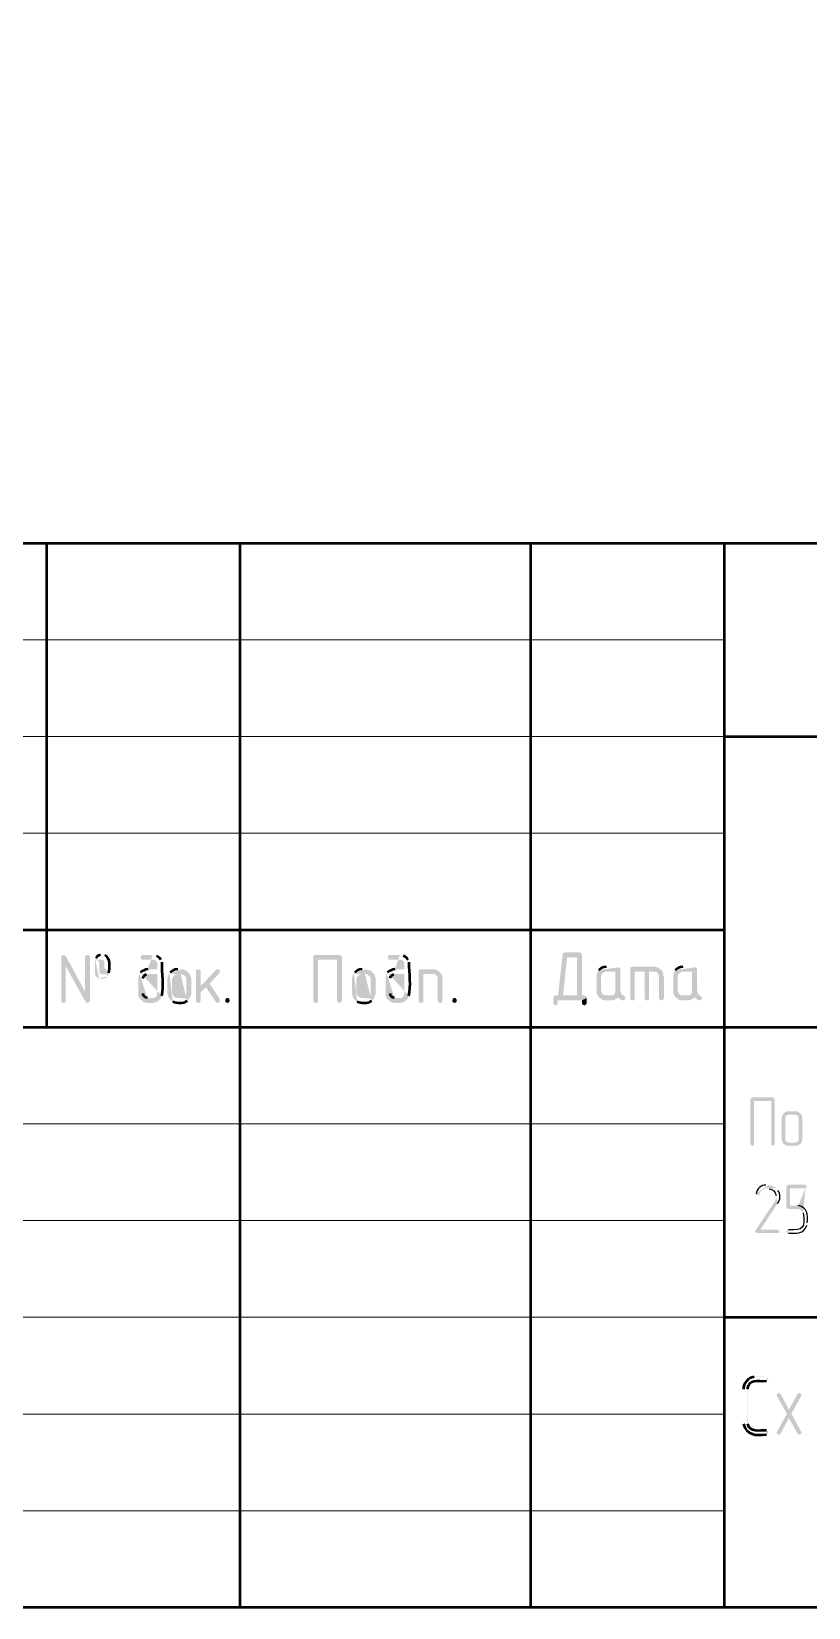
# Model space of a CAD drawing. Header units: millimetres. Extents: x -211 to 10565, y -2293 to 2244.
# Drawn here: x 5284.5 to 5324.6, y 10 to 91.4 of the extents above; entities that cross this region are included whole.
import ezdxf

# ---------------------------------------------------------------- set-up
doc = ezdxf.new("R2010")
doc.units = ezdxf.units.MM
doc.layers.add('PDF _Геометрия', color=7, linetype='Continuous')
doc.layers.add('PDF _Сплошная заливка', color=7, linetype='Continuous')

msp = doc.modelspace()

# ---------------------------------------------------------------- hatches: boundary and pattern name
at = {"layer": 'PDF _Сплошная заливка', "transparency": 33554559}
for points in [[(5286.171, 43.73), (5286.129, 43.73), (5286.065, 43.688), (5286.065, 43.667), (5286.044, 43.603), (5286.277, 43.138), (5287.293, 41.318), (5287.335, 41.276), (5287.398, 41.254), (5287.419, 41.254), (5287.483, 41.297), (5287.504, 41.318), (5287.525, 41.381), (5287.271, 41.847), (5286.277, 43.667), (5286.234, 43.709)], [(5286.044, 43.603), (5286.044, 41.339), (5286.065, 41.297), (5286.086, 41.276), (5286.171, 41.254), (5286.192, 41.254), (5286.256, 41.276), (5286.277, 41.318), (5286.277, 43.138)], [(5287.398, 43.73), (5287.377, 43.73), (5287.314, 43.688), (5287.293, 43.667), (5287.271, 43.603), (5287.271, 41.847), (5287.525, 41.381), (5287.525, 43.646), (5287.462, 43.709)], [(5300.412, 43.73), (5299.164, 43.73), (5299.1, 43.709), (5299.058, 43.667), (5299.058, 41.339), (5299.079, 41.297), (5299.1, 41.276), (5299.185, 41.254), (5299.206, 41.254), (5299.269, 41.276), (5299.29, 41.318), (5299.29, 43.476), (5300.285, 43.476), (5300.539, 43.603), (5300.518, 43.667), (5300.475, 43.709)], [(5300.539, 43.603), (5300.285, 43.476), (5300.285, 41.339), (5300.348, 41.276), (5300.412, 41.254), (5300.433, 41.254), (5300.497, 41.276), (5300.518, 41.318), (5300.539, 41.381)], [(5312.918, 43.73), (5312.664, 43.603), (5312.664, 41.635), (5311.542, 41.635), (5311.479, 41.614), (5311.437, 41.572), (5311.437, 41.212), (5311.479, 41.17), (5311.479, 41.149), (5311.564, 41.127), (5311.585, 41.127), (5311.648, 41.17), (5311.648, 41.191), (5311.669, 41.254), (5311.669, 41.381), (5312.918, 41.381), (5313.172, 41.508), (5313.151, 41.572), (5313.108, 41.614), (5313.045, 41.635), (5312.918, 41.635)], [(5312.791, 43.857), (5312.05, 43.857), (5311.987, 43.836), (5311.944, 43.815), (5311.923, 43.751), (5311.69, 41.635), (5311.944, 41.635), (5312.156, 43.603), (5312.664, 43.603), (5312.918, 43.73), (5312.897, 43.794), (5312.854, 43.836)], [(5293.112, 42.99), (5293.09, 42.99), (5293.027, 42.947), (5293.006, 42.926), (5293.006, 41.339), (5293.027, 41.297), (5293.048, 41.276), (5293.112, 41.254), (5293.154, 41.254), (5293.217, 41.276), (5293.217, 41.318), (5293.239, 41.381), (5293.239, 41.783), (5293.514, 42.059), (5293.239, 42.122), (5293.239, 42.905), (5293.196, 42.947), (5293.196, 42.968)], [(5294.106, 42.99), (5294.085, 42.99), (5294.022, 42.947), (5293.239, 42.122), (5293.514, 42.059), (5294.022, 41.297), (5294.043, 41.276), (5294.106, 41.254), (5294.127, 41.254), (5294.191, 41.297), (5294.212, 41.318), (5294.233, 41.381), (5294.212, 41.466), (5293.704, 42.249), (5294.191, 42.778), (5294.212, 42.799), (5294.233, 42.863), (5294.233, 42.905), (5294.17, 42.968)], [(5305.237, 42.99), (5304.602, 42.99), (5304.538, 42.968), (5304.496, 42.926), (5304.496, 41.339), (5304.517, 41.297), (5304.538, 41.276), (5304.623, 41.254), (5304.644, 41.254), (5304.708, 41.276), (5304.729, 41.318), (5304.729, 42.736), (5305.237, 42.736), (5305.617, 42.799), (5305.554, 42.863), (5305.427, 42.947), (5305.364, 42.968), (5305.3, 42.99)], [(5305.617, 42.799), (5305.237, 42.736), (5305.3, 42.736), (5305.364, 42.714), (5305.448, 42.63), (5305.469, 42.566), (5305.469, 41.381), (5305.512, 41.297), (5305.533, 41.276), (5305.596, 41.254), (5305.639, 41.254), (5305.681, 41.276), (5305.702, 41.318), (5305.723, 41.381), (5305.723, 42.609), (5305.702, 42.672), (5305.66, 42.736)], [(5313.743, 42.884), (5313.68, 42.693), (5313.68, 41.762), (5313.701, 41.699), (5313.743, 41.635), (5313.764, 41.572), (5314.78, 41.551), (5314.801, 41.508), (5314.865, 41.466), (5314.928, 41.424), (5314.992, 41.403), (5315.034, 41.381), (5315.076, 41.381), (5315.118, 41.424), (5315.14, 41.445), (5315.161, 41.508), (5315.14, 41.572), (5315.076, 41.614), (5314.166, 41.635), (5314.145, 41.635), (5314.06, 41.656), (5313.997, 41.699), (5313.955, 41.741), (5313.912, 41.868), (5313.912, 42.651), (5313.933, 42.714), (5313.955, 42.736), (5313.997, 42.799), (5314.039, 42.82), (5314.103, 42.863), (5314.653, 42.863)], [(5316.642, 43.117), (5315.521, 43.117), (5315.457, 43.095), (5315.415, 43.053), (5315.415, 41.466), (5315.436, 41.424), (5315.457, 41.403), (5315.542, 41.381), (5315.563, 41.381), (5315.626, 41.403), (5315.647, 41.445), (5315.647, 42.863), (5316.642, 42.863), (5317.044, 42.926), (5317.002, 42.968), (5316.959, 42.99), (5316.917, 43.032), (5316.854, 43.074), (5316.727, 43.117)], [(5316.388, 42.863), (5316.155, 42.863), (5316.155, 41.466), (5316.198, 41.424), (5316.198, 41.403), (5316.282, 41.381), (5316.303, 41.381), (5316.367, 41.403), (5316.388, 41.445), (5316.388, 41.508)], [(5317.044, 42.926), (5316.642, 42.863), (5316.706, 42.863), (5316.769, 42.841), (5316.832, 42.799), (5316.854, 42.757), (5316.875, 42.693), (5316.896, 42.609), (5316.896, 41.466), (5316.938, 41.424), (5316.938, 41.403), (5317.023, 41.381), (5317.044, 41.381), (5317.108, 41.403), (5317.129, 41.445), (5317.15, 41.508), (5317.15, 42.609), (5317.129, 42.651), (5317.129, 42.736), (5317.086, 42.863)], [(5317.7, 42.884), (5317.637, 42.693), (5317.637, 41.762), (5317.658, 41.699), (5317.7, 41.635), (5317.721, 41.572), (5318.737, 41.551), (5318.758, 41.508), (5318.885, 41.424), (5318.949, 41.403), (5318.991, 41.381), (5319.033, 41.381), (5319.075, 41.424), (5319.097, 41.445), (5319.118, 41.508), (5319.097, 41.572), (5319.033, 41.614), (5318.123, 41.635), (5318.102, 41.635), (5318.017, 41.656), (5317.954, 41.699), (5317.912, 41.741), (5317.869, 41.868), (5317.869, 42.651), (5317.89, 42.714), (5317.912, 42.736), (5317.954, 42.799), (5317.996, 42.82), (5318.06, 42.863), (5318.61, 42.863)], [(5313.764, 41.572), (5313.828, 41.529), (5313.849, 41.508), (5313.912, 41.466), (5313.955, 41.424), (5314.018, 41.403), (5314.103, 41.381), (5314.484, 41.381), (5314.547, 41.403), (5314.632, 41.424), (5314.674, 41.466), (5314.738, 41.487), (5314.78, 41.551)], [(5317.721, 41.572), (5317.785, 41.529), (5317.806, 41.508), (5317.869, 41.466), (5317.912, 41.424), (5317.975, 41.403), (5318.06, 41.381), (5318.441, 41.381), (5318.504, 41.403), (5318.589, 41.424), (5318.631, 41.466), (5318.695, 41.487), (5318.737, 41.551)], [(5294.508, 41.381), (5294.529, 41.445), (5294.529, 41.466), (5294.593, 41.508), (5294.635, 41.508), (5294.699, 41.487), (5294.699, 41.466), (5294.741, 41.403), (5294.741, 41.381), (5294.72, 41.318), (5294.72, 41.297), (5294.656, 41.254), (5294.635, 41.254), (5294.551, 41.276), (5294.529, 41.297), (5294.508, 41.36)], [(5306.231, 41.381), (5306.252, 41.445), (5306.252, 41.466), (5306.316, 41.508), (5306.358, 41.508), (5306.422, 41.487), (5306.422, 41.466), (5306.464, 41.403), (5306.464, 41.381), (5306.443, 41.318), (5306.443, 41.297), (5306.379, 41.254), (5306.358, 41.254), (5306.273, 41.276), (5306.252, 41.297), (5306.231, 41.36)], [(5313.172, 41.508), (5312.918, 41.381), (5312.918, 41.212), (5312.96, 41.17), (5312.981, 41.149), (5313.045, 41.127), (5313.066, 41.127), (5313.129, 41.17), (5313.151, 41.191), (5313.172, 41.254)], [(5322.779, 36.366), (5321.699, 36.366), (5321.636, 36.324), (5321.615, 36.261), (5321.615, 33.954), (5321.657, 33.891), (5321.721, 33.869), (5321.784, 33.891), (5321.805, 33.954), (5321.805, 36.176), (5322.694, 36.176), (5322.863, 36.261), (5322.863, 36.282), (5322.842, 36.345)], [(5322.863, 36.261), (5322.694, 36.176), (5322.694, 33.954), (5322.715, 33.891), (5322.779, 33.869), (5322.842, 33.891), (5322.863, 33.954)], [(5323.286, 35.478), (5323.265, 35.435), (5323.244, 35.351), (5323.223, 35.287), (5323.223, 34.229), (5323.244, 34.166), (5323.265, 34.081), (5323.286, 34.018), (5323.583, 34.039), (5323.519, 34.06), (5323.456, 34.102), (5323.413, 34.166), (5323.413, 35.351), (5323.456, 35.414), (5323.519, 35.456), (5323.583, 35.478), (5323.942, 35.478)], [(5323.942, 35.647), (5323.519, 35.647), (5323.456, 35.626), (5323.329, 35.541), (5323.286, 35.478), (5323.942, 35.478), (5324.006, 35.456), (5324.069, 35.414), (5324.112, 35.351), (5324.112, 34.166), (5324.069, 34.102), (5324.006, 34.06), (5323.942, 34.039), (5323.583, 34.039), (5323.286, 34.018), (5323.329, 33.975), (5323.456, 33.891), (5323.519, 33.869), (5324.006, 33.869), (5324.069, 33.891), (5324.196, 33.975), (5324.239, 34.018), (5324.281, 34.081), (5324.281, 34.145), (5324.302, 34.229), (5324.302, 35.287), (5324.281, 35.372), (5324.281, 35.435), (5324.239, 35.499), (5324.196, 35.541), (5324.133, 35.583), (5324.09, 35.626), (5324.006, 35.647)], [(5323.075, 21.089), (5323.011, 21.067), (5322.969, 20.983), (5322.99, 20.94), (5323.498, 20.031), (5323.604, 19.798), (5324.048, 19.015), (5324.069, 18.972), (5324.133, 18.951), (5324.154, 18.951), (5324.217, 18.972), (5324.26, 19.057), (5324.239, 19.099), (5323.731, 20.031), (5323.604, 20.242), (5323.181, 21.046), (5323.159, 21.067)], [(5324.154, 21.089), (5324.09, 21.089), (5324.048, 21.046), (5323.604, 20.242), (5323.731, 20.031), (5324.239, 20.94), (5324.26, 20.983), (5324.217, 21.067)], [(5323.498, 20.031), (5322.99, 19.099), (5322.969, 19.057), (5323.011, 18.972), (5323.075, 18.951), (5323.138, 18.972), (5323.181, 19.015), (5323.604, 19.798)]]:
    msp.add_hatch(color=256, dxfattribs=at).paths.add_polyline_path(points)
h = msp.add_hatch(color=256, dxfattribs=at)
h.paths.add_polyline_path([(5287.8, 43.497), (5287.779, 43.434), (5287.779, 42.757), (5287.8, 42.693), (5287.843, 42.63), (5287.927, 42.545), (5287.991, 42.524)], flags=0)
h.paths.add_polyline_path([(5287.991, 42.524, 0.327765), (5288.414, 42.609)], flags=0)
h.paths.add_polyline_path([(5288.414, 42.609), (5288.456, 42.672), (5288.477, 42.714), (5288.139, 42.736), (5288.118, 42.736), (5288.054, 42.757), (5288.033, 42.799), (5288.012, 42.863), (5288.012, 43.392), (5288.054, 43.455), (5288.075, 43.455), (5288.139, 43.476)], flags=0)
h = msp.add_hatch(color=256, dxfattribs=at)
h.paths.add_polyline_path([(5288.139, 43.73), (5288.075, 43.73)], flags=0)
h.paths.add_polyline_path([(5287.822, 43.561), (5287.8, 43.497), (5288.139, 43.476), (5288.16, 43.476), (5288.224, 43.455), (5288.245, 43.434), (5288.266, 43.37), (5288.266, 42.82), (5288.202, 42.757), (5288.139, 42.736), (5288.477, 42.714), (5288.499, 42.799)], flags=0)
h.paths.add_polyline_path([(5288.287, 43.709), (5288.224, 43.73)], flags=0)
h = msp.add_hatch(color=256, dxfattribs=at)
h.paths.add_polyline_path([(5290.763, 43.73), (5290.234, 43.73), (5290.17, 43.688), (5290.149, 43.667), (5290.149, 43.582), (5290.17, 43.519), (5290.191, 43.497), (5290.255, 43.476), (5290.826, 43.476), (5290.89, 43.455), (5290.974, 43.37), (5290.996, 43.307), (5290.996, 42.99), (5290.509, 42.99)], flags=0)
h.paths.add_polyline_path([(5290.128, 42.82), (5290.086, 42.757), (5290.996, 42.736), (5290.996, 41.699), (5290.974, 41.635), (5290.932, 41.572), (5290.89, 41.529), (5290.826, 41.508), (5290.509, 41.508), (5291.186, 41.487), (5291.228, 41.614)], flags=0)
h.paths.add_polyline_path([(5291.25, 43.349), (5291.228, 43.413), (5291.186, 43.476)], flags=0)
h.paths.add_polyline_path([(5290.953, 43.688), (5290.826, 43.73)], flags=0)
h = msp.add_hatch(color=256, dxfattribs=at)
h.paths.add_polyline_path([(5303.523, 43.73), (5302.994, 43.73), (5302.93, 43.688), (5302.909, 43.667), (5302.909, 43.582), (5302.93, 43.519), (5302.951, 43.497), (5303.015, 43.476), (5303.586, 43.476), (5303.65, 43.455), (5303.734, 43.37), (5303.755, 43.307), (5303.755, 42.99), (5303.269, 42.99)], flags=0)
h.paths.add_polyline_path([(5302.888, 42.82), (5302.845, 42.757), (5303.755, 42.736), (5303.755, 41.699), (5303.734, 41.635), (5303.692, 41.572), (5303.65, 41.529), (5303.586, 41.508), (5303.269, 41.508), (5303.946, 41.487), (5303.988, 41.614)], flags=0)
h.paths.add_polyline_path([(5304.009, 43.349), (5303.988, 43.413), (5303.946, 43.476)], flags=0)
h.paths.add_polyline_path([(5303.713, 43.688), (5303.586, 43.73)], flags=0)
h = msp.add_hatch(color=256, dxfattribs=at)
h.paths.add_polyline_path([(5290.086, 42.757), (5290.022, 42.566), (5290.022, 41.635), (5290.043, 41.572), (5290.086, 41.508), (5290.107, 41.445), (5290.17, 41.403), (5290.191, 41.381), (5290.255, 41.339), (5290.297, 41.297), (5290.361, 41.276), (5290.445, 41.254), (5290.805, 41.254), (5290.869, 41.276), (5290.932, 41.276), (5291.059, 41.36), (5291.186, 41.487), (5290.509, 41.508), (5290.488, 41.508)], flags=0)
h.paths.add_polyline_path([(5290.255, 41.741), (5290.255, 42.524)], flags=0)
h.paths.add_polyline_path([(5290.445, 42.736), (5290.996, 42.736)], flags=0)
h = msp.add_hatch(color=256, dxfattribs=at)
h.paths.add_polyline_path([(5291.63, 42.757), (5291.588, 42.714), (5291.546, 42.588), (5291.525, 42.503), (5291.525, 41.72), (5291.588, 41.529), (5291.673, 41.403), (5291.8, 41.318)], flags=0)
h.paths.add_polyline_path([(5292.54, 41.36), (5292.646, 41.466), (5292.054, 41.508), (5291.969, 41.508), (5291.842, 41.593), (5291.842, 41.614), (5291.8, 41.656), (5291.779, 41.72), (5291.757, 41.805), (5291.757, 42.461), (5291.8, 42.588), (5291.863, 42.651), (5291.863, 42.672), (5291.927, 42.714), (5291.99, 42.736), (5292.202, 42.736)], flags=0)
h = msp.add_hatch(color=256, dxfattribs=at)
h.paths.add_polyline_path([(5292.202, 42.99), (5292.054, 42.99)], flags=0)
h.paths.add_polyline_path([(5291.673, 42.82), (5291.63, 42.757), (5292.202, 42.736), (5292.244, 42.736), (5292.371, 42.693), (5292.477, 42.588), (5292.498, 42.503), (5292.498, 41.699), (5292.456, 41.635), (5292.413, 41.593), (5292.413, 41.572), (5292.35, 41.529), (5292.286, 41.508), (5292.054, 41.508), (5292.646, 41.466), (5292.688, 41.529), (5292.752, 41.72), (5292.752, 42.524), (5292.688, 42.714), (5292.646, 42.778), (5292.604, 42.82), (5292.583, 42.82), (5292.54, 42.884), (5292.477, 42.926), (5292.286, 42.99)], flags=0)
h = msp.add_hatch(color=256, dxfattribs=at)
h.paths.add_polyline_path([(5301.153, 42.757), (5301.11, 42.714), (5301.068, 42.588), (5301.047, 42.503), (5301.047, 41.72), (5301.11, 41.529), (5301.195, 41.403), (5301.322, 41.318)], flags=0)
h.paths.add_polyline_path([(5302.062, 41.36), (5302.168, 41.466), (5301.576, 41.508), (5301.491, 41.508), (5301.364, 41.593), (5301.364, 41.614), (5301.322, 41.656), (5301.301, 41.72), (5301.28, 41.805), (5301.28, 42.461), (5301.322, 42.588), (5301.385, 42.651), (5301.385, 42.672), (5301.449, 42.714), (5301.512, 42.736), (5301.724, 42.736)], flags=0)
h = msp.add_hatch(color=256, dxfattribs=at)
h.paths.add_polyline_path([(5301.724, 42.99), (5301.576, 42.99)], flags=0)
h.paths.add_polyline_path([(5301.195, 42.82), (5301.153, 42.757), (5301.724, 42.736), (5301.766, 42.736), (5301.893, 42.693), (5301.999, 42.588), (5302.02, 42.503), (5302.02, 41.699), (5301.978, 41.635), (5301.936, 41.593), (5301.936, 41.572), (5301.872, 41.529), (5301.809, 41.508), (5301.576, 41.508), (5302.168, 41.466), (5302.211, 41.529), (5302.274, 41.72), (5302.274, 42.524), (5302.211, 42.714), (5302.168, 42.778), (5302.126, 42.82), (5302.105, 42.82), (5302.062, 42.884), (5301.999, 42.926), (5301.809, 42.99)], flags=0)
h = msp.add_hatch(color=256, dxfattribs=at)
h.paths.add_polyline_path([(5302.845, 42.757), (5302.782, 42.566), (5302.782, 41.635), (5302.803, 41.572), (5302.845, 41.508), (5302.867, 41.445), (5302.93, 41.403), (5302.951, 41.381), (5303.015, 41.339), (5303.057, 41.297), (5303.121, 41.276), (5303.205, 41.254), (5303.565, 41.254), (5303.628, 41.276), (5303.692, 41.276), (5303.819, 41.36), (5303.861, 41.403), (5303.882, 41.424), (5303.946, 41.487), (5303.269, 41.508), (5303.247, 41.508)], flags=0)
h.paths.add_polyline_path([(5303.015, 41.741), (5303.015, 42.524)], flags=0)
h.paths.add_polyline_path([(5303.205, 42.736), (5303.755, 42.736)], flags=0)
h = msp.add_hatch(color=256, dxfattribs=at)
h.paths.add_polyline_path([(5314.78, 43.117), (5314.166, 43.117)], flags=0)
h.paths.add_polyline_path([(5313.785, 42.947), (5313.743, 42.884), (5314.653, 42.863), (5314.653, 41.826), (5314.632, 41.762), (5314.589, 41.699), (5314.547, 41.656), (5314.484, 41.635), (5314.166, 41.635), (5315.076, 41.614), (5315.055, 41.635), (5314.992, 41.678), (5314.949, 41.72), (5314.949, 41.741), (5314.928, 41.805), (5314.907, 41.889), (5314.907, 42.99), (5314.886, 43.053), (5314.843, 43.095)], flags=0)
h = msp.add_hatch(color=256, dxfattribs=at)
h.paths.add_polyline_path([(5318.737, 43.117), (5318.123, 43.117)], flags=0)
h.paths.add_polyline_path([(5317.742, 42.947), (5317.7, 42.884), (5318.61, 42.863), (5318.61, 41.826), (5318.589, 41.762), (5318.546, 41.699), (5318.504, 41.656), (5318.441, 41.635), (5318.123, 41.635), (5319.033, 41.614), (5319.012, 41.635), (5318.949, 41.678), (5318.906, 41.72), (5318.906, 41.741), (5318.885, 41.805), (5318.864, 41.889), (5318.864, 42.99), (5318.843, 43.053), (5318.8, 43.095)], flags=0)
h = msp.add_hatch(color=256, dxfattribs=at)
h.paths.add_polyline_path([(5322.461, 31.859), (5322.419, 31.838)], flags=0)
h.paths.add_polyline_path([(5321.911, 31.394), (5321.932, 31.33), (5321.996, 31.309), (5322.059, 31.33), (5322.123, 31.457), (5322.165, 31.521), (5322.25, 31.605), (5322.271, 31.605), (5322.334, 31.648), (5322.398, 31.669), (5322.927, 31.669), (5322.863, 31.732), (5322.8, 31.753), (5322.736, 31.796), (5322.609, 31.838), (5322.546, 31.838)], flags=0)
h = msp.add_hatch(color=256, dxfattribs=at)
h.paths.add_polyline_path([(5324.471, 31.859), (5323.561, 31.859), (5323.498, 31.817), (5323.477, 31.753), (5323.477, 30.674), (5323.519, 30.632), (5323.583, 30.611), (5324.027, 30.611), (5324.09, 30.59), (5324.154, 30.59), (5324.281, 30.505), (5324.323, 30.441), (5324.344, 30.399)], flags=0)
h.paths.add_polyline_path([(5323.583, 29.532), (5323.561, 29.532), (5323.498, 29.51), (5323.477, 29.447), (5323.498, 29.383), (5323.519, 29.383), (5323.583, 29.362)], flags=0)
h.paths.add_polyline_path([(5324.535, 29.764), (5324.556, 29.828), (5324.556, 29.891)], flags=0)
h.paths.add_polyline_path([(5324.09, 30.78), (5323.667, 30.78), (5323.667, 31.669), (5324.471, 31.669), (5324.535, 31.711), (5324.556, 31.753), (5324.514, 31.817)], flags=0)
h = msp.add_hatch(color=256, dxfattribs=at)
h.paths.add_polyline_path([(5322.927, 31.669), (5322.482, 31.669), (5322.525, 31.669), (5322.588, 31.648)], flags=0)
h.paths.add_polyline_path([(5322.948, 31.309), (5322.948, 31.182), (5322.927, 31.097), (5322.863, 30.97), (5321.89, 29.51), (5321.869, 29.468), (5321.869, 29.447), (5321.911, 29.383), (5321.974, 29.362), (5323.032, 29.362), (5323.096, 29.383), (5323.117, 29.447), (5323.096, 29.51), (5323.032, 29.532), (5322.123, 29.532), (5323.011, 30.886)], flags=0)
h.paths.add_polyline_path([(5323.032, 31.563), (5322.99, 31.626)], flags=0)
h = msp.add_hatch(color=256, dxfattribs=at)
h.paths.add_polyline_path([(5322.44, 21.956), (5321.911, 21.956), (5321.805, 21.935)], flags=0)
h.paths.add_polyline_path([(5321.255, 21.3), (5321.255, 19.501)], flags=0)
h.paths.add_polyline_path([(5322.44, 18.951), (5322.503, 18.994), (5322.546, 19.057), (5322.503, 19.121), (5322.44, 19.163)], flags=0)
h.paths.add_polyline_path([(5321.488, 19.501), (5321.467, 19.586), (5321.467, 21.3)], flags=0)
h.paths.add_polyline_path([(5322.44, 21.723), (5322.503, 21.766), (5322.546, 21.829), (5322.503, 21.914)], flags=0)

# ---------------------------------------------------------------- linework, layer by layer
at = {"layer": 'PDF _Геометрия', "lineweight": 50}
for points in [[(5045.154, 10.022), (5045.154, 296.936), (5440.219, 296.936), (5440.219, 10.022)], [(5255.277, 10.022), (5255.277, 64.996), (5440.219, 64.996), (5440.219, 10.022)]]:
    msp.add_lwpolyline(points, close=True, dxfattribs=at)
for points in [[(5285.282, 64.996), (5285.282, 40.006)], [(5295.27, 64.996), (5295.27, 10.022)], [(5310.273, 64.996), (5310.273, 10.022)], [(5320.26, 64.996), (5320.26, 10.022)], [(5320.26, 55.009), (5440.219, 55.009)], [(5255.277, 45.021), (5320.26, 45.021)], [(5255.277, 40.006), (5320.26, 40.006), (5440.219, 40.006)], [(5320.26, 25.024), (5440.219, 25.024)]]:
    msp.add_lwpolyline(points, dxfattribs=at)
at = {"layer": 'PDF _Геометрия', "lineweight": 20}
for points in [[(5255.277, 60.003), (5320.26, 60.003)], [(5255.277, 55.009), (5320.26, 55.009)], [(5255.277, 50.015), (5320.26, 50.015)], [(5255.277, 35.012), (5320.26, 35.012)], [(5255.277, 30.018), (5320.26, 30.018)], [(5255.277, 25.024), (5320.26, 25.024)], [(5255.277, 20.009), (5320.26, 20.009)], [(5255.277, 15.015), (5320.26, 15.015)]]:
    msp.add_lwpolyline(points, dxfattribs=at)
at = {"layer": 'PDF _Геометрия', "lineweight": 50}
for points in [[(5288.075, 43.73), (5287.948, 43.686), (5287.894, 43.689), (5287.822, 43.561)], [(5288.499, 42.799), (5288.554, 43.063), (5288.612, 43.566), (5288.287, 43.709)], [(5291.186, 43.476), (5291.158, 43.564), (5291.025, 43.639), (5290.953, 43.688)], [(5291.228, 41.614), (5291.35, 42.124), (5291.243, 42.789), (5291.25, 43.349)], [(5303.946, 43.476), (5303.918, 43.564), (5303.784, 43.639), (5303.713, 43.688)], [(5303.988, 41.614), (5304.11, 42.124), (5304.003, 42.789), (5304.009, 43.349)], [(5290.509, 42.99), (5290.324, 42.969), (5290.262, 42.916), (5290.128, 42.82)], [(5290.255, 42.524), (5290.291, 42.64), (5290.343, 42.678), (5290.445, 42.736)], [(5292.054, 42.99), (5291.835, 42.989), (5291.816, 42.918), (5291.673, 42.82)], [(5301.576, 42.99), (5301.357, 42.989), (5301.338, 42.918), (5301.195, 42.82)], [(5303.269, 42.99), (5303.083, 42.969), (5303.021, 42.916), (5302.888, 42.82)], [(5303.015, 42.524), (5303.05, 42.64), (5303.103, 42.678), (5303.205, 42.736)], [(5314.166, 43.117), (5313.981, 43.096), (5313.919, 43.043), (5313.785, 42.947)], [(5318.123, 43.117), (5317.938, 43.096), (5317.876, 43.043), (5317.742, 42.947)], [(5290.488, 41.508), (5290.326, 41.537), (5290.291, 41.601), (5290.255, 41.741)], [(5303.247, 41.508), (5303.085, 41.537), (5303.051, 41.601), (5303.015, 41.741)], [(5291.8, 41.318), (5292.031, 41.222), (5292.329, 41.212), (5292.54, 41.36)], [(5301.322, 41.318), (5301.553, 41.222), (5301.851, 41.212), (5302.062, 41.36)], [(5321.805, 21.935), (5321.517, 21.895), (5321.228, 21.6), (5321.255, 21.3)], [(5321.467, 21.3), (5321.57, 21.9), (5321.954, 21.674), (5322.44, 21.723)], [(5321.255, 19.501), (5321.411, 18.903), (5321.901, 18.907), (5322.44, 18.951)], [(5322.44, 19.163), (5322.087, 19.175), (5321.594, 19.04), (5321.488, 19.501)]]:
    msp.add_open_spline(points, degree=3, dxfattribs=at)
at = {"layer": 'PDF _Геометрия', "lineweight": 25}
for points in [[(5322.419, 31.838), (5322.183, 31.866), (5321.93, 31.613), (5321.911, 31.394)], [(5322.588, 31.648), (5322.754, 31.623), (5322.92, 31.488), (5322.948, 31.309)], [(5323.011, 30.886), (5323.173, 31.072), (5323.186, 31.366), (5323.032, 31.563)], [(5324.344, 30.399), (5324.44, 29.639), (5324.368, 29.483), (5323.583, 29.532)], [(5324.556, 29.891), (5324.588, 30.319), (5324.563, 30.669), (5324.09, 30.78)], [(5323.583, 29.362), (5324.013, 29.338), (5324.379, 29.309), (5324.535, 29.764)]]:
    msp.add_open_spline(points, degree=3, dxfattribs=at)

doc.saveas('drawing.dxf')
